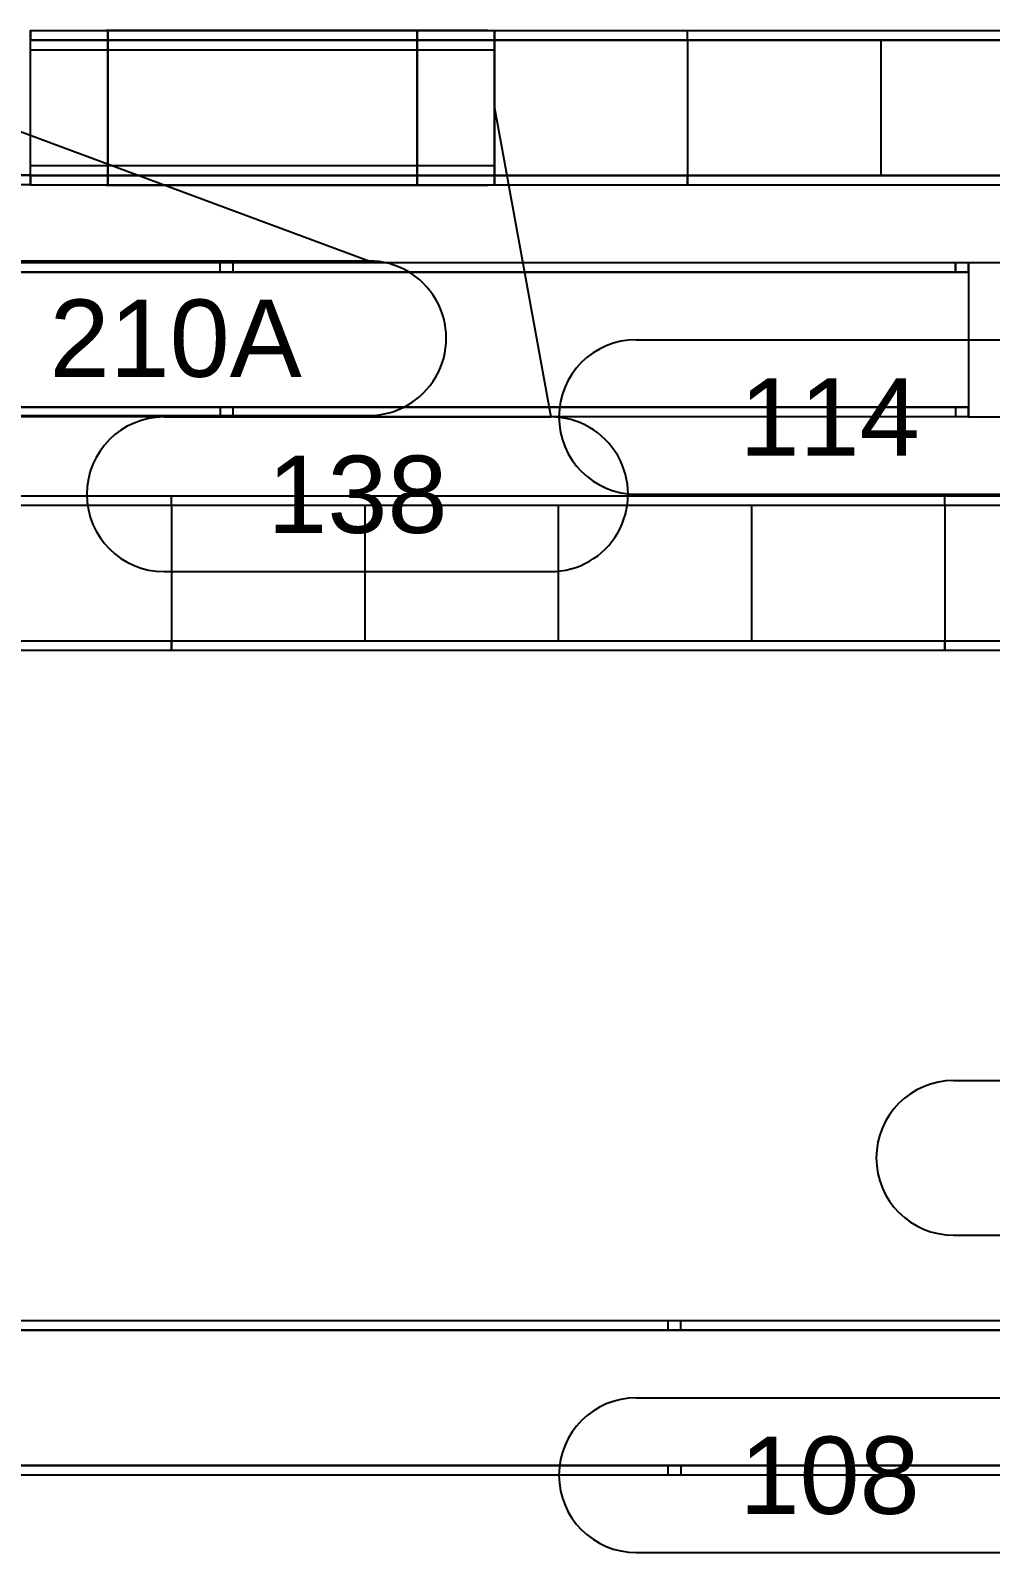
# Model space of a CAD drawing. Header units: inches. Extents: x -21257 to 11444, y 0 to 8704.
# Drawn here: x 3070.8 to 3219.8, y 7232.5 to 7468.7 of the extents above; entities that cross this region are included whole.
import ezdxf
from ezdxf.enums import TextEntityAlignment as Align

# ---------------------------------------------------------------- set-up
doc = ezdxf.new("R2010")
doc.units = ezdxf.units.IN
doc.header["$MEASUREMENT"] = 0
for name, color, linetype in [('100-CONV-LAYOUT', 3, 'Continuous'), ('100-CONV-NUMBERS', 3, 'Continuous'), ('200-CONV-LAYOUT', 4, 'Continuous'), ('200-CONV-NUMBERS', 4, 'Continuous'), ('300-CONV-LAYOUT', 6, 'Continuous'), ('400-CONV-LAYOUT', 1, 'Continuous')]:
    doc.layers.add(name, color=color, linetype=linetype)
doc.styles.get("Standard").update_dxf_attribs({"font": 'helvl.shx'})

# ---------------------------------------------------------------- blocks, each defined once
blk = doc.blocks.new('DCBLOCK')
at = {"linetype": 'Continuous'}
for p, q in [((-0.625, 0), (0, 0)), ((-0.625, -0.25), (0, -0.25))]:
    blk.add_line(p, q, dxfattribs=at)
for centre, start, end in [((-0.625, -0.125), 90, 269.9999), ((0, -0.125), 269.9999, 90)]:
    blk.add_arc(centre, 0.125, start, end)
blk.add_attdef('FORTNAITEM', text='', height=0.125).set_placement((-0.3125, -0.125), align=Align.MIDDLE_CENTER)
at = {"flags": 1}
blk.add_attdef('SERIALNUM', (-0.625, -0.3437), '', height=0.125, dxfattribs=at)
blk = doc.blocks.new('Promise-US15-100330-00-20-408 200 Series')
at = {"layer": '200-CONV-NUMBERS', "linetype": 'Continuous'}
blk.add_line((-12519.76, -7103.56, 192), (-12426.63, -7138.08, 360), dxfattribs=at)
at = {"layer": '200-CONV-NUMBERS', "xscale": 96, "yscale": 96, "zscale": 96}
blk.add_blockref('DCBLOCK', (-12426.63, -7138.08, 360), dxfattribs=at).add_auto_attribs({'FORTNAITEM': '210A'})

msp = doc.modelspace()

# ---------------------------------------------------------------- linework, layer by layer
at = {"layer": '100-CONV-LAYOUT', "linetype": 'Continuous'}
for p, q in [((3070.81, 7467.24, 323.5), (3070.81, 7468.74, 323.5)), ((3070.81, 7468.74, 330), (3070.81, 7467.24, 330)), ((3082.81, 7467.24, 323.5), (3082.81, 7468.74, 323.5)), ((3082.81, 7467.24, 330), (3082.81, 7468.74, 330)), ((3082.81, 7467.24, 323.5), (3082.81, 7468.74, 323.5)), ((3082.81, 7468.74, 330), (3082.81, 7467.24, 330)), ((3130.81, 7467.24, 323.5), (3130.81, 7468.74, 323.5)), ((3130.81, 7467.24, 330), (3130.81, 7468.74, 330)), ((3130.81, 7467.24, 323.5), (3130.81, 7468.74, 323.5)), ((3130.81, 7468.74, 330), (3130.81, 7467.24, 330)), ((3142.81, 7467.24, 323.5), (3142.81, 7468.74, 323.5)), ((3142.81, 7468.74, 330), (3142.81, 7467.24, 330)), ((3142.81, 7467.24, 323.5), (3142.81, 7468.74, 323.5)), ((3142.81, 7467.24, 330), (3142.81, 7468.74, 330)), ((3172.81, 7467.24, 323.5), (3172.81, 7468.74, 323.5)), ((3172.81, 7467.24, 330), (3172.81, 7468.74, 330)), ((3070.81, 7467.24, 330), (3070.81, 7467.24, 323.5)), ((3082.81, 7467.24, 330), (3082.81, 7467.24, 323.5)), ((3082.81, 7467.24, 330), (3082.81, 7467.24, 323.5)), ((3130.81, 7467.24, 330), (3130.81, 7467.24, 323.5)), ((3130.81, 7467.24, 330), (3130.81, 7467.24, 323.5)), ((3142.81, 7467.24, 330), (3142.81, 7467.24, 323.5)), ((3142.81, 7467.24, 330), (3142.81, 7467.24, 323.5)), ((3172.81, 7467.24, 330), (3172.81, 7446.24, 330)), ((3172.81, 7467.24, 330), (3172.81, 7467.24, 323.5)), ((3202.81, 7467.24, 330), (3202.81, 7446.24, 330)), ((3070.81, 7444.74, 323.5), (3070.81, 7446.24, 323.5)), ((3070.81, 7446.24, 323.5), (3070.81, 7446.24, 330)), ((3070.81, 7444.74, 330), (3070.81, 7446.24, 330)), ((3082.81, 7446.24, 323.5), (3082.81, 7444.74, 323.5)), ((3082.81, 7446.24, 330), (3082.81, 7446.24, 323.5)), ((3082.81, 7444.74, 330), (3082.81, 7446.24, 330)), ((3082.81, 7444.74, 323.5), (3082.81, 7446.24, 323.5)), ((3082.81, 7446.24, 323.5), (3082.81, 7446.24, 330)), ((3082.81, 7444.74, 330), (3082.81, 7446.24, 330)), ((3130.81, 7446.24, 323.5), (3130.81, 7444.74, 323.5)), ((3130.81, 7446.24, 330), (3130.81, 7446.24, 323.5)), ((3130.81, 7444.74, 330), (3130.81, 7446.24, 330)), ((3130.81, 7444.74, 323.5), (3130.81, 7446.24, 323.5)), ((3130.81, 7446.24, 323.5), (3130.81, 7446.24, 330)), ((3130.81, 7444.74, 330), (3130.81, 7446.24, 330)), ((3142.81, 7444.74, 323.5), (3142.81, 7446.24, 323.5)), ((3142.81, 7446.24, 323.5), (3142.81, 7446.24, 330)), ((3142.81, 7444.74, 330), (3142.81, 7446.24, 330)), ((3142.81, 7446.24, 323.5), (3142.81, 7444.74, 323.5)), ((3142.81, 7446.24, 330), (3142.81, 7446.24, 323.5)), ((3142.81, 7444.74, 330), (3142.81, 7446.24, 330)), ((3172.81, 7446.24, 323.5), (3172.81, 7444.74, 323.5)), ((3172.81, 7446.24, 330), (3172.81, 7446.24, 323.5)), ((3172.81, 7444.74, 330), (3172.81, 7446.24, 330)), ((3100.27, 7431.24, 236.04), (3100.27, 7432.74, 236.04)), ((3102.28, 7431.24, 242.22), (3102.28, 7432.74, 242.22)), ((3214.4, 7431.24, 198.96), (3214.4, 7432.74, 198.96)), ((3216.41, 7431.24, 205.14), (3216.41, 7432.74, 205.14)), ((3102.28, 7431.24, 242.22), (3100.27, 7431.24, 236.04)), ((3216.41, 7431.24, 205.14), (3214.4, 7431.24, 198.96)), ((3100.27, 7410.24, 236.04), (3100.27, 7408.74, 236.04)), ((3102.28, 7410.24, 242.22), (3100.27, 7410.24, 236.04)), ((3102.28, 7408.74, 242.22), (3102.28, 7410.24, 242.22)), ((3214.4, 7410.24, 198.96), (3214.4, 7408.74, 198.96)), ((3216.41, 7410.24, 205.14), (3214.4, 7410.24, 198.96)), ((3216.41, 7408.74, 205.14), (3216.41, 7410.24, 205.14)), ((3169.75, 7268.49, 181.07), (3169.75, 7266.99, 181.07)), ((3171.78, 7266.99, 174.9), (3171.78, 7268.49, 174.9)), ((3169.75, 7266.99, 181.07), (3171.78, 7266.99, 174.9)), ((3169.75, 7245.99, 181.07), (3171.78, 7245.99, 174.9)), ((3169.75, 7245.99, 181.07), (3169.75, 7244.49, 181.07)), ((3171.78, 7245.99, 174.9), (3171.78, 7244.49, 174.9))]:
    msp.add_line(p, q, dxfattribs=at)
at = {"layer": '100-CONV-LAYOUT'}
for p, q in [((3216.41, 7432.74), (3227.84, 7432.74)), ((3216.41, 7408.74), (3227.84, 7408.74))]:
    msp.add_line(p, q, dxfattribs=at)
for points in [[(3082.81, 7467.24, 323.5), (3070.81, 7467.24, 323.5), (3070.81, 7468.74, 323.5), (3082.81, 7468.74, 323.5)], [(3082.81, 7467.24, 330), (3070.81, 7467.24, 330), (3070.81, 7468.74, 330), (3082.81, 7468.74, 330)], [(3082.56, 7468.74, 323.5), (3082.56, 7468.74, 311.18), (3120.81, 7468.74, 311.18), (3120.81, 7468.74, 323.5)], [(3130.81, 7467.24, 323.5), (3082.81, 7467.24, 323.5), (3082.81, 7468.74, 323.5), (3130.81, 7468.74, 323.5)], [(3130.81, 7467.24, 330), (3082.81, 7467.24, 330), (3082.81, 7468.74, 330), (3130.81, 7468.74, 330)], [(3120.81, 7468.74, 323.5), (3120.81, 7468.74, 311.18), (3141.81, 7468.74, 323.5), (3120.81, 7468.74, 323.5)], [(3142.81, 7467.24, 323.5), (3130.81, 7467.24, 323.5), (3130.81, 7468.74, 323.5), (3142.81, 7468.74, 323.5)], [(3142.81, 7467.24, 330), (3130.81, 7467.24, 330), (3130.81, 7468.74, 330), (3142.81, 7468.74, 330)], [(4012.81, 7467.24, 323.5), (3142.81, 7467.24, 323.5), (3142.81, 7468.74, 323.5), (4012.81, 7468.74, 323.5)], [(4012.81, 7467.24, 330), (3142.81, 7467.24, 330), (3142.81, 7468.74, 330), (4012.81, 7468.74, 330)], [(3082.81, 7446.24, 330), (3070.81, 7446.24, 330), (3070.81, 7467.24, 330), (3082.81, 7467.24, 330)], [(3082.81, 7467.24, 330), (3070.81, 7467.24, 330), (3070.81, 7467.24, 323.5), (3082.81, 7467.24, 323.5)], [(3142.81, 7447.74, 330), (3070.81, 7447.74, 330), (3070.81, 7465.74, 330), (3142.81, 7465.74, 330)], [(3130.81, 7446.24, 330), (3082.81, 7446.24, 330), (3082.81, 7467.24, 330), (3130.81, 7467.24, 330)], [(3130.81, 7467.24, 330), (3082.81, 7467.24, 330), (3082.81, 7467.24, 323.5), (3130.81, 7467.24, 323.5)], [(3142.81, 7446.24, 330), (3130.81, 7446.24, 330), (3130.81, 7467.24, 330), (3142.81, 7467.24, 330)], [(3142.81, 7467.24, 330), (3130.81, 7467.24, 330), (3130.81, 7467.24, 323.5), (3142.81, 7467.24, 323.5)], [(4012.81, 7446.24, 330), (3142.81, 7446.24, 330), (3142.81, 7467.24, 330), (4012.81, 7467.24, 330)], [(4012.81, 7467.24, 330), (3142.81, 7467.24, 330), (3142.81, 7467.24, 323.5), (4012.81, 7467.24, 323.5)], [(3082.81, 7446.24, 330), (3070.81, 7446.24, 330), (3070.81, 7446.24, 323.5), (3082.81, 7446.24, 323.5)], [(3082.81, 7444.74, 323.5), (3070.81, 7444.74, 323.5), (3070.81, 7446.24, 323.5), (3082.81, 7446.24, 323.5)], [(3082.81, 7444.74, 330), (3070.81, 7444.74, 330), (3070.81, 7446.24, 330), (3082.81, 7446.24, 330)], [(3082.56, 7444.74, 323.5), (3082.56, 7444.74, 311.18), (3120.81, 7444.74, 311.18), (3120.81, 7444.74, 323.5)], [(3130.81, 7446.24, 330), (3082.81, 7446.24, 330), (3082.81, 7446.24, 323.5), (3130.81, 7446.24, 323.5)], [(3130.81, 7444.74, 323.5), (3082.81, 7444.74, 323.5), (3082.81, 7446.24, 323.5), (3130.81, 7446.24, 323.5)], [(3130.81, 7444.74, 330), (3082.81, 7444.74, 330), (3082.81, 7446.24, 330), (3130.81, 7446.24, 330)], [(3120.81, 7444.74, 323.5), (3120.81, 7444.74, 311.18), (3141.81, 7444.74, 323.5), (3120.81, 7444.74, 323.5)], [(3142.81, 7446.24, 330), (3130.81, 7446.24, 330), (3130.81, 7446.24, 323.5), (3142.81, 7446.24, 323.5)], [(3142.81, 7444.74, 323.5), (3130.81, 7444.74, 323.5), (3130.81, 7446.24, 323.5), (3142.81, 7446.24, 323.5)], [(3142.81, 7444.74, 330), (3130.81, 7444.74, 330), (3130.81, 7446.24, 330), (3142.81, 7446.24, 330)], [(4012.81, 7446.24, 330), (3142.81, 7446.24, 330), (3142.81, 7446.24, 323.5), (4012.81, 7446.24, 323.5)], [(4012.81, 7444.74, 323.5), (3142.81, 7444.74, 323.5), (3142.81, 7446.24, 323.5), (4012.81, 7446.24, 323.5)], [(4012.81, 7444.74, 330), (3142.81, 7444.74, 330), (3142.81, 7446.24, 330), (4012.81, 7446.24, 330)], [(3214.4, 7431.24, 198.96), (2837.02, 7431.24, 321.57), (2837.02, 7432.74, 321.57), (3214.4, 7432.74, 198.96)], [(3216.41, 7431.24, 205.14), (2839.03, 7431.24, 327.75), (2839.03, 7432.74, 327.75), (3216.41, 7432.74, 205.14)], [(3216.41, 7431.24, 205.14), (2839.03, 7431.24, 327.75), (2837.02, 7431.24, 321.57), (3214.4, 7431.24, 198.96)], [(3216.41, 7410.24, 205.14), (2839.03, 7410.24, 327.75), (2839.03, 7431.24, 327.75), (3216.41, 7431.24, 205.14)], [(3216.41, 7410.24, 205.14), (2839.03, 7410.24, 327.75), (2837.02, 7410.24, 321.57), (3214.4, 7410.24, 198.96)], [(3214.4, 7408.74, 198.96), (2837.02, 7408.74, 321.57), (2837.02, 7410.24, 321.57), (3214.4, 7410.24, 198.96)], [(3216.41, 7408.74, 205.14), (2839.03, 7408.74, 327.75), (2839.03, 7410.24, 327.75), (3216.41, 7410.24, 205.14)], [(2713.77, 7268.49, 31.15), (3232.64, 7268.49, 201.75), (3232.64, 7266.99, 201.75), (2713.77, 7266.99, 31.15)], [(2715.8, 7268.49, 24.97), (3234.67, 7268.49, 195.57), (3234.67, 7266.99, 195.57), (2715.8, 7266.99, 24.97)], [(2713.77, 7266.99, 31.15), (3232.64, 7266.99, 201.75), (3232.64, 7245.99, 201.75), (2713.77, 7245.99, 31.15)], [(2713.77, 7266.99, 31.15), (3232.64, 7266.99, 201.75), (3234.67, 7266.99, 195.57), (2715.8, 7266.99, 24.97)], [(2713.77, 7245.99, 31.15), (3232.64, 7245.99, 201.75), (3234.67, 7245.99, 195.57), (2715.8, 7245.99, 24.97)], [(2713.77, 7245.99, 31.15), (3232.64, 7245.99, 201.75), (3232.64, 7244.49, 201.75), (2713.77, 7244.49, 31.15)], [(2715.8, 7245.99, 24.97), (3234.67, 7245.99, 195.57), (3234.67, 7244.49, 195.57), (2715.8, 7244.49, 24.97)]]:
    msp.add_3dface(points, dxfattribs=at)
at = {"layer": '100-CONV-NUMBERS', "linetype": 'Continuous'}
msp.add_line((3142.81, 7456.74, 330), (3151.56, 7408.74, 360), dxfattribs=at)
at = {"layer": '200-CONV-LAYOUT', "linetype": 'Continuous'}
for p, q in [((3092.72, 7394.99, 323.5), (3092.72, 7396.49, 323.5)), ((3092.72, 7394.99, 330), (3092.72, 7396.49, 330)), ((3092.72, 7394.99, 330), (3092.72, 7373.99, 330)), ((3092.72, 7394.99, 330), (3092.72, 7394.99, 323.5)), ((3122.72, 7394.99, 330), (3122.72, 7373.99, 330)), ((3152.72, 7394.99, 330), (3152.72, 7373.99, 330)), ((3182.72, 7394.99, 330), (3182.72, 7373.99, 330)), ((3212.72, 7394.99, 323.5), (3212.72, 7396.49, 323.5)), ((3212.72, 7394.99, 330), (3212.72, 7396.49, 330)), ((3212.72, 7394.99, 330), (3212.72, 7373.99, 330)), ((3212.72, 7394.99, 330), (3212.72, 7394.99, 323.5)), ((3092.72, 7373.99, 323.5), (3092.72, 7372.49, 323.5)), ((3092.72, 7373.99, 330), (3092.72, 7373.99, 323.5)), ((3092.72, 7372.49, 330), (3092.72, 7373.99, 330)), ((3212.72, 7373.99, 323.5), (3212.72, 7372.49, 323.5)), ((3212.72, 7373.99, 330), (3212.72, 7373.99, 323.5)), ((3212.72, 7372.49, 330), (3212.72, 7373.99, 330))]:
    msp.add_line(p, q, dxfattribs=at)
at = {"layer": '200-CONV-LAYOUT'}
for points in [[(3332.72, 7394.99, 330), (2372.72, 7394.99, 330), (2372.72, 7396.49, 330), (3332.72, 7396.49, 330)], [(3332.72, 7372.49, 330), (2372.72, 7372.49, 330), (2372.72, 7373.99, 330), (3332.72, 7373.99, 330)]]:
    msp.add_3dface(points, dxfattribs=at)
at = {"layer": '300-CONV-LAYOUT', "invisible_edges": 15}
for points in [[(3200.25, 7359.63, 320.5), (3192.33, 7365.12, 320.5), (3191.59, 7363.81, 320.5), (3199.3, 7358.47, 320.5)], [(3200.25, 7359.63, 330), (3192.33, 7365.12, 330), (3191.59, 7363.81, 330), (3199.3, 7358.47, 330)], [(3185.87, 7342.32, 330), (3181.19, 7345.57, 330), (3191.59, 7363.81, 330), (3199.3, 7358.47, 330)], [(3184.91, 7341.17, 320.5), (3180.45, 7344.26, 320.5), (3181.19, 7345.57, 320.5), (3185.87, 7342.32, 320.5)], [(3184.91, 7341.17, 330), (3180.45, 7344.26, 330), (3181.19, 7345.57, 330), (3185.87, 7342.32, 330)]]:
    msp.add_3dface(points, dxfattribs=at)
at = {"layer": '400-CONV-LAYOUT', "linetype": 'Continuous'}
for p, q in [((3070.81, 7446.27, 322.5), (3070.81, 7444.77, 322.5)), ((3070.81, 7446.27, 330), (3070.81, 7446.27, 322.5))]:
    msp.add_line(p, q, dxfattribs=at)
at = {"layer": '400-CONV-LAYOUT'}
for points in [[(3070.81, 7446.27, 330), (2890.81, 7446.27, 330), (2890.81, 7446.27, 322.5), (3070.81, 7446.27, 322.5)], [(3070.81, 7444.77, 322.5), (2890.81, 7444.77, 322.5), (2890.81, 7446.27, 322.5), (3070.81, 7446.27, 322.5)]]:
    msp.add_3dface(points, dxfattribs=at)

# ---------------------------------------------------------------- block references
msp.add_blockref('Promise-US15-100330-00-20-408 200 Series', (15549.98, 14571.05))
at = {"layer": '100-CONV-NUMBERS', "xscale": 96, "yscale": 96, "zscale": 96}
for p, values in [((3224.84, 7420.74, 360), {'FORTNAITEM': '114'}), ((3151.56, 7408.74, 360), {'FORTNAITEM': '138'}), ((3274.09, 7305.74, 360), {'FORTNAITEM': '110'}), ((3224.84, 7256.49, 360), {'FORTNAITEM': '108'})]:
    msp.add_blockref('DCBLOCK', p, dxfattribs=at).add_auto_attribs(values)

doc.saveas('drawing.dxf')
